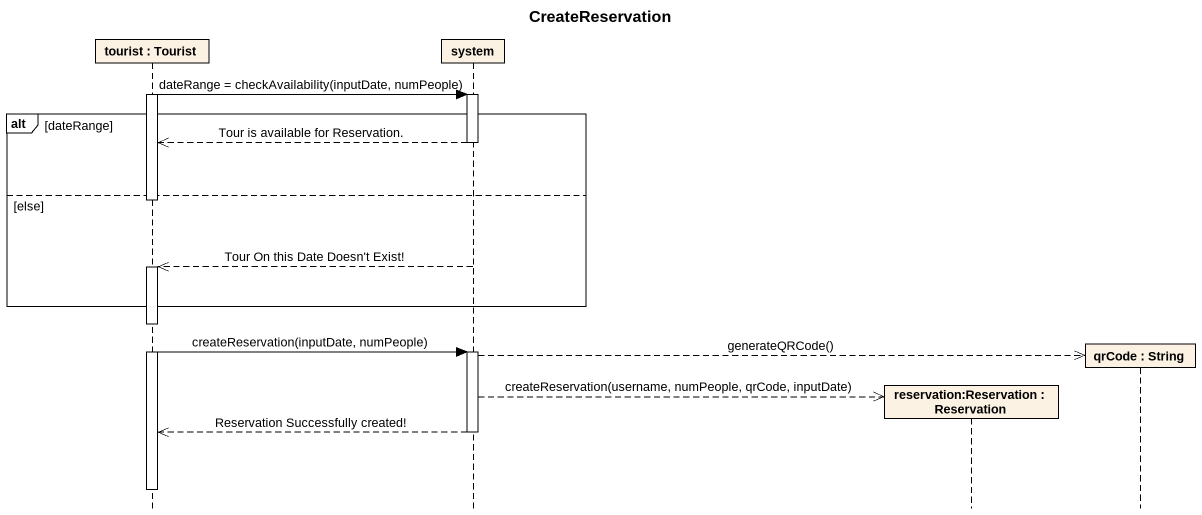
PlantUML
@startuml
title CreateReservation
hide footbox
participant "tourist : Tourist" as tourist
participant system
participant "reservation:Reservation : Reservation" as reservation_Reservation
participant "qrCode : String" as qrCode

activate tourist
tourist -> system : dateRange = checkAvailability(inputDate, numPeople)
activate system
alt dateRange
  system -->> tourist : Tour is available for Reservation.
  deactivate system
else else
  deactivate tourist
  system -->> tourist : Tour On this Date Doesn't Exist!
  activate tourist
end
tourist -> system : createReservation(inputDate, numPeople)
activate system
system -->> qrCode ** : generateQRCode()
system -->> reservation_Reservation ** : createReservation(username, numPeople, qrCode, inputDate)
system -->> tourist : Reservation Successfully created!
deactivate system
deactivate tourist
@enduml
